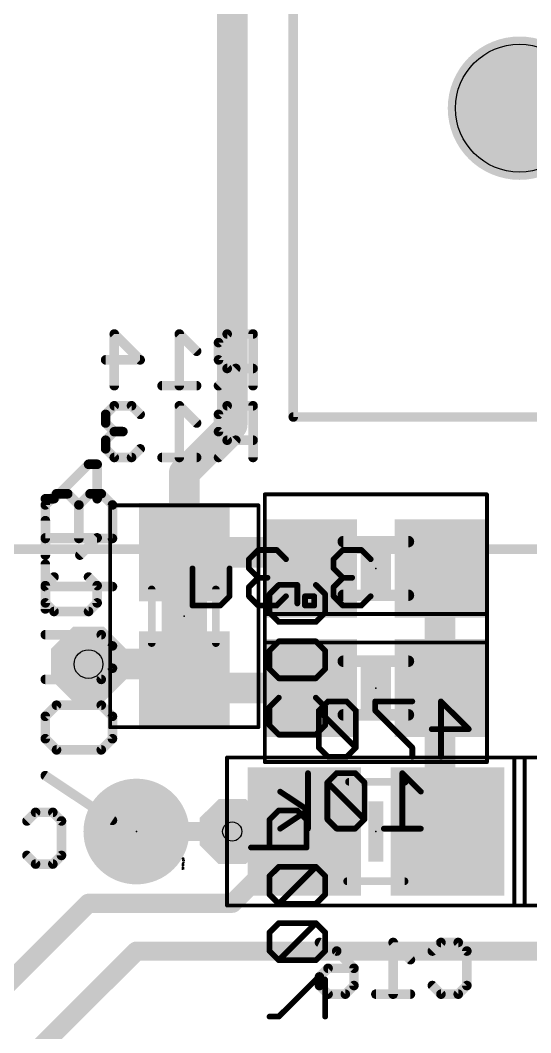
# Model space of a CAD drawing. Extents: x -0.1 to 85.2, y -25.2 to 58.4.
# Drawn here: x 37.83 to 44.6, y 33.21 to 46.65 of the extents above; entities that cross this region are included whole.
import ezdxf

# ---------------------------------------------------------------- set-up
doc = ezdxf.new("R2010")
doc.units = 0
for name, color, linetype in [('1', 22, 'CONTINUOUS'), ('16', 175, 'CONTINUOUS'), ('18', 82, 'CONTINUOUS'), ('20', 7, 'CONTINUOUS'), ('23', 7, 'CONTINUOUS'), ('24', 7, 'CONTINUOUS'), ('25', 253, 'CONTINUOUS'), ('26', 253, 'CONTINUOUS'), ('27', 253, 'CONTINUOUS'), ('28', 253, 'CONTINUOUS'), ('29', 253, 'CONTINUOUS'), ('30', 253, 'CONTINUOUS'), ('32', 253, 'CONTINUOUS'), ('36', 253, 'CONTINUOUS'), ('40', 175, 'CONTINUOUS'), ('44', 253, 'CONTINUOUS'), ('49', 253, 'CONTINUOUS'), ('52', 253, 'CONTINUOUS')]:
    doc.layers.add(name, color=color, linetype=linetype)

# ---------------------------------------------------------------- blocks, each defined once
blk = doc.blocks.new('PIE')
at = {"const_width": 0.5}
blk.add_lwpolyline([(0, -0.25, 1), (0, 0.25, 1), (0, -0.25)], format="xyb", dxfattribs=at)
blk = doc.blocks.new('RECT')
blk.add_solid([(-0.5, -0.5), (0.5, -0.5), (-0.5, 0.5), (0.5, 0.5)])
blk = doc.blocks.new('OCTAGONV')
at = {"const_width": 0.5}
blk.add_lwpolyline([(-0.25, -0.1036), (-0.25, 0.1036), (-0.1036, 0.25), (0.1036, 0.25), (0.25, 0.1036), (0.25, -0.1036), (0.1036, -0.25), (-0.1036, -0.25), (-0.25, -0.1036), (-0.25, 0.1036)], dxfattribs=at)

msp = doc.modelspace()

# ---------------------------------------------------------------- linework, layer by layer
at = {"layer": '1', "const_width": 0.254}
msp.add_lwpolyline([(40.64, 35.8775), (39.37, 35.8775)], dxfattribs=at)
at = {"layer": '1', "const_width": 0.127}
for points in [[(39.37, 35.941, 1), (39.37, 35.814)], [(40.64, 35.814, 1), (40.64, 35.941)]]:
    msp.add_lwpolyline(points, format="xyb", dxfattribs=at)
at = {"layer": '16'}
for points, const_width in [([(40.64, 41.275), (40.64, 51.37)], 0.4064), ([(40.005, 40.64), (40.64, 41.275)], 0.4064), ([(40.005, 39.585), (40.005, 40.64)], 0.4064), ([(40.005, 39.585), (41.48, 39.585)], 0.4064), ([(41.48, 39.585), (41.695, 39.37)], 0.4064), ([(43.395, 39.37), (43.395, 37.7825)], 0.4064), ([(38.735, 38.1), (39.79, 38.1)], 0.4064), ([(39.79, 38.1), (40.005, 37.885)], 0.4064), ([(40.1075, 37.7825), (40.005, 37.885)], 0.4064), ([(41.695, 37.7825), (40.1075, 37.7825)], 0.4064), ([(43.395, 37.7825), (43.395, 35.9775)], 0.4064), ([(43.83, 36.2125), (43.495, 35.8775)], 0.4064), ([(43.395, 35.9775), (43.495, 35.8775)], 0.4064), ([(41.595, 35.8775), (40.64, 35.8775)], 0.254), ([(40.6425, 34.925), (41.595, 35.8775)], 0.254), ([(35.93, 32.12), (38.735, 34.925)], 0.254), ([(38.735, 34.925), (40.6425, 34.925)], 0.254), ([(36.58, 31.5), (39.37, 34.29)], 0.254), ([(39.37, 34.29), (46.6725, 34.29)], 0.254)]:
    msp.add_lwpolyline(points, dxfattribs=dict(at, const_width=const_width))
for points, const_width in [([(40.7118, 41.2032, 1), (40.5682, 41.3468)], 0.2032), ([(40.5384, 41.275, 1), (40.7416, 41.275)], 0.2032), ([(40.1066, 40.64, 1), (39.9034, 40.64)], 0.2032), ([(39.9332, 40.7118, 1), (40.0768, 40.5682)], 0.2032), ([(40.005, 39.6866, 1), (40.005, 39.4834)], 0.2032), ([(41.5518, 39.6568, 1), (41.4082, 39.5132)], 0.2032), ([(41.48, 39.4834, 1), (41.48, 39.6866)], 0.2032), ([(39.9034, 39.585, 1), (40.1066, 39.585)], 0.2032), ([(41.6232, 39.2982, 1), (41.7668, 39.4418)], 0.2032), ([(43.4966, 39.37, 1), (43.2934, 39.37)], 0.2032), ([(38.735, 38.2016, 1), (38.735, 37.9984)], 0.2032), ([(39.8618, 38.1718, 1), (39.7182, 38.0282)], 0.2032), ([(39.79, 37.9984, 1), (39.79, 38.2016)], 0.2032), ([(40.0768, 37.9568, 1), (39.9332, 37.8132)], 0.2032), ([(39.9332, 37.8132, 1), (40.0768, 37.9568)], 0.2032), ([(40.1075, 37.8841, 1), (40.1075, 37.6809)], 0.2032), ([(40.0357, 37.7107, 1), (40.1793, 37.8543)], 0.2032), ([(41.695, 37.6809, 1), (41.695, 37.8841)], 0.2032), ([(43.4966, 37.7825, 1), (43.2934, 37.7825)], 0.2032), ([(43.2934, 37.7825, 1), (43.4966, 37.7825)], 0.2032), ([(43.9018, 36.1407, 1), (43.7582, 36.2843)], 0.2032), ([(43.4668, 36.0493, 1), (43.3232, 35.9057)], 0.2032), ([(43.2934, 35.9775, 1), (43.4966, 35.9775)], 0.2032), ([(43.4232, 35.9493, 1), (43.5668, 35.8057)], 0.2032), ([(43.4232, 35.8057, 1), (43.5668, 35.9493)], 0.2032), ([(40.64, 35.941, 1), (40.64, 35.814)], 0.127), ([(41.6399, 35.8326, 1), (41.5501, 35.9224)], 0.127), ([(41.595, 35.814, 1), (41.595, 35.941)], 0.127), ([(38.735, 34.9885, 1), (38.735, 34.8615)], 0.127), ([(38.7799, 34.8801, 1), (38.6901, 34.9699)], 0.127), ([(40.5976, 34.9699, 1), (40.6874, 34.8801)], 0.127), ([(40.6425, 34.8615, 1), (40.6425, 34.9885)], 0.127), ([(39.37, 34.3535, 1), (39.37, 34.2265)], 0.127), ([(39.4149, 34.2451, 1), (39.3251, 34.3349)], 0.127)]:
    msp.add_lwpolyline(points, format="xyb", dxfattribs=dict(at, const_width=const_width))
at = {"layer": '20'}
msp.add_circle((44.45, 45.48), 0.85, dxfattribs=at)
at = {"layer": '23'}
msp.add_point((39.37, 35.8775), dxfattribs=at)
at = {"layer": '24'}
for p in [(42.545, 39.37), (40.005, 38.735), (42.545, 37.7825), (42.545, 35.8775)]:
    msp.add_point(p, dxfattribs=at)
at = {"layer": '25', "const_width": 0.127}
for points in [[(38.1627, 40.2129), (38.311, 40.3612)], [(38.311, 40.3612), (38.4593, 40.3612)], [(38.4593, 40.3612), (38.6076, 40.2129)], [(38.6076, 40.2129), (38.7559, 40.3612)], [(38.7559, 40.3612), (38.9042, 40.3612)], [(38.9042, 40.3612), (39.0525, 40.2129)], [(38.1627, 39.768), (38.1627, 40.2129)], [(38.6076, 39.768), (38.6076, 40.2129)], [(39.0525, 40.2129), (39.0525, 39.768)], [(39.0525, 39.768), (38.1627, 39.768)], [(38.1627, 38.8325), (38.1627, 39.4256)], [(39.0525, 39.129), (38.1627, 39.129)], [(38.9042, 38.4901), (38.1627, 38.4901)], [(39.0525, 38.3418), (38.9042, 38.4901)], [(39.0525, 38.0452), (39.0525, 38.3418)], [(38.9042, 37.8969), (39.0525, 38.0452)], [(38.1627, 37.8969), (38.9042, 37.8969)], [(38.311, 37.5546), (38.1627, 37.4063)], [(38.9042, 37.5546), (38.311, 37.5546)], [(39.0525, 37.4063), (38.9042, 37.5546)], [(38.1627, 37.4063), (38.1627, 37.1097)], [(39.0525, 37.1097), (39.0525, 37.4063)], [(38.1627, 37.1097), (38.311, 36.9614)], [(38.9042, 36.9614), (39.0525, 37.1097)], [(38.311, 36.9614), (38.9042, 36.9614)], [(39.0525, 36.0259), (38.1627, 36.6191)]]:
    msp.add_lwpolyline(points, dxfattribs=at)
at = {"layer": '25', "const_width": 0.0635}
for points in [[(38.311, 40.3929, 1), (38.311, 40.3294)], [(38.3335, 40.3387, 1), (38.2886, 40.3836)], [(38.4818, 40.3836, 1), (38.4369, 40.3387)], [(38.4593, 40.3294, 1), (38.4593, 40.3929)], [(38.7559, 40.3929, 1), (38.7559, 40.3294)], [(38.7784, 40.3387, 1), (38.7335, 40.3836)], [(38.9267, 40.3836, 1), (38.8818, 40.3387)], [(38.9042, 40.3294, 1), (38.9042, 40.3929)], [(38.1945, 40.2129, 1), (38.131, 40.2129)], [(38.1403, 40.2353, 1), (38.1852, 40.1904)], [(38.6394, 40.2129, 1), (38.5759, 40.2129)], [(38.5852, 40.2353, 1), (38.6301, 40.1904)], [(38.5852, 40.1904, 1), (38.6301, 40.2353)], [(39.0843, 40.2129, 1), (39.0207, 40.2129)], [(39.03, 40.1904, 1), (39.075, 40.2353)], [(38.1627, 39.7997, 1), (38.1627, 39.7362)], [(38.131, 39.768, 1), (38.1945, 39.768)], [(38.5759, 39.768, 1), (38.6394, 39.768)], [(39.0207, 39.768, 1), (39.0843, 39.768)], [(39.0525, 39.7362, 1), (39.0525, 39.7997)], [(38.1945, 39.4256, 1), (38.131, 39.4256)], [(38.1627, 39.1608, 1), (38.1627, 39.0973)], [(39.0525, 39.0973, 1), (39.0525, 39.1608)], [(38.131, 38.8325, 1), (38.1945, 38.8325)], [(38.1627, 38.5219, 1), (38.1627, 38.4584)], [(38.9267, 38.5126, 1), (38.8818, 38.4677)], [(38.9042, 38.4584, 1), (38.9042, 38.5219)], [(39.0843, 38.3418, 1), (39.0207, 38.3418)], [(39.03, 38.3194, 1), (39.075, 38.3643)], [(39.0207, 38.0452, 1), (39.0843, 38.0452)], [(39.075, 38.0228, 1), (39.03, 38.0677)], [(38.1627, 37.9287, 1), (38.1627, 37.8652)], [(38.8818, 37.9194, 1), (38.9267, 37.8745)], [(38.9042, 37.8652, 1), (38.9042, 37.9287)], [(38.311, 37.5863, 1), (38.311, 37.5228)], [(38.3335, 37.5321, 1), (38.2886, 37.577)], [(38.9267, 37.577, 1), (38.8818, 37.5321)], [(38.9042, 37.5228, 1), (38.9042, 37.5863)], [(38.1945, 37.4063, 1), (38.131, 37.4063)], [(38.1403, 37.4288, 1), (38.1852, 37.3838)], [(39.0843, 37.4063, 1), (39.0207, 37.4063)], [(39.03, 37.3838, 1), (39.075, 37.4288)], [(38.131, 37.1097, 1), (38.1945, 37.1097)], [(38.1852, 37.1322, 1), (38.1403, 37.0873)], [(39.0207, 37.1097, 1), (39.0843, 37.1097)], [(39.075, 37.0873, 1), (39.03, 37.1322)], [(38.311, 36.9932, 1), (38.311, 36.9297)], [(38.2886, 36.939, 1), (38.3335, 36.9839)], [(38.8818, 36.9839, 1), (38.9267, 36.939)], [(38.9042, 36.9297, 1), (38.9042, 36.9932)], [(38.1804, 36.6455, 1), (38.1451, 36.5927)], [(39.0349, 35.9995, 1), (39.0701, 36.0523)]]:
    msp.add_lwpolyline(points, format="xyb", dxfattribs=at)
at = {"layer": '26', "const_width": 0.127}
for points in [[(39.0767, 41.7957), (39.0767, 42.4821)], [(39.0767, 42.4821), (39.4199, 42.1389)], [(40.1683, 42.2533), (39.9395, 42.4821)], [(39.9395, 42.4821), (39.9395, 41.7957)], [(40.5736, 42.4821), (40.4592, 42.3677)], [(40.9167, 42.4821), (40.5736, 42.4821)], [(40.9167, 41.7957), (40.9167, 42.4821)], [(40.4592, 42.3677), (40.4592, 42.1389)], [(39.4199, 42.1389), (38.9623, 42.1389)], [(40.4592, 42.1389), (40.5736, 42.0245)], [(40.688, 42.0245), (40.4592, 41.7957)], [(40.5736, 42.0245), (40.9167, 42.0245)], [(40.1683, 41.7957), (39.7107, 41.7957)], [(39.0767, 41.5296), (38.9623, 41.4152)], [(39.3055, 41.5296), (39.0767, 41.5296)], [(39.4199, 41.4152), (39.3055, 41.5296)], [(40.1683, 41.3008), (39.9395, 41.5296)], [(39.9395, 41.5296), (39.9395, 40.8432)], [(40.5736, 41.5296), (40.4592, 41.4152)], [(40.9167, 41.5296), (40.5736, 41.5296)], [(40.9167, 40.8432), (40.9167, 41.5296)], [(38.9623, 41.4152), (38.9623, 41.3008)], [(40.4592, 41.4152), (40.4592, 41.1864)], [(38.9623, 41.3008), (39.0767, 41.1864)], [(39.0767, 41.1864), (38.9623, 41.072)], [(38.9623, 41.072), (38.9623, 40.9576)], [(39.0767, 41.1864), (39.1911, 41.1864)], [(40.4592, 41.1864), (40.5736, 41.072)], [(40.688, 41.072), (40.4592, 40.8432)], [(40.5736, 41.072), (40.9167, 41.072)], [(38.9623, 40.9576), (39.0767, 40.8432)], [(39.3055, 40.8432), (39.4199, 40.9576)], [(39.0767, 40.8432), (39.3055, 40.8432)], [(40.1683, 40.8432), (39.7107, 40.8432)], [(38.7355, 40.7529), (38.2779, 40.2953)], [(38.8499, 40.7529), (38.7355, 40.7529)], [(38.8499, 40.2953), (38.8499, 40.7529)], [(38.2779, 40.2953), (38.1635, 40.2953)], [(38.1635, 39.5469), (38.1635, 40.0045)], [(38.8499, 39.7757), (38.1635, 39.7757)], [(38.6211, 39.5469), (38.8499, 39.7757)], [(38.1635, 39.1417), (38.2779, 39.2561)], [(38.7355, 39.2561), (38.8499, 39.1417)], [(38.1635, 38.9129), (38.1635, 39.1417)], [(38.8499, 39.1417), (38.8499, 38.9129)], [(38.2779, 38.7985), (38.1635, 38.9129)], [(38.7355, 38.7985), (38.2779, 38.7985)], [(38.8499, 38.9129), (38.7355, 38.7985)], [(37.9192, 36.0177), (38.0336, 36.1321)], [(38.0336, 36.1321), (38.2624, 36.1321)], [(38.2624, 36.1321), (38.3767, 36.0177)], [(38.3767, 36.0177), (38.3767, 35.5601)], [(38.0336, 35.4457), (37.9192, 35.5601)], [(38.3767, 35.5601), (38.2624, 35.4457)], [(38.2624, 35.4457), (38.0336, 35.4457)], [(41.7971, 34.4049), (42.0259, 34.2905)], [(43.0031, 34.1761), (42.7743, 34.4049)], [(42.7743, 34.4049), (42.7743, 33.7185)], [(43.2939, 34.2905), (43.4083, 34.4049)], [(43.4083, 34.4049), (43.6371, 34.4049)], [(43.6371, 34.4049), (43.7515, 34.2905)], [(42.0259, 34.2905), (42.2547, 34.0617)], [(43.7515, 34.2905), (43.7515, 33.8329)], [(41.7971, 33.9473), (41.9115, 34.0617)], [(41.7971, 33.8329), (41.7971, 33.9473)], [(41.9115, 34.0617), (42.2547, 34.0617)], [(42.2547, 34.0617), (42.2547, 33.8329)], [(41.9115, 33.7185), (41.7971, 33.8329)], [(42.2547, 33.8329), (42.1403, 33.7185)], [(43.4083, 33.7185), (43.2939, 33.8329)], [(43.7515, 33.8329), (43.6371, 33.7185)], [(42.1403, 33.7185), (41.9115, 33.7185)], [(43.0031, 33.7185), (42.5455, 33.7185)], [(43.6371, 33.7185), (43.4083, 33.7185)]]:
    msp.add_lwpolyline(points, dxfattribs=at)
at = {"layer": '26', "const_width": 0.0635}
for points in [[(39.1085, 42.4821, 1), (39.045, 42.4821)], [(39.0992, 42.5045, 1), (39.0543, 42.4596)], [(39.9713, 42.4821, 1), (39.9078, 42.4821)], [(39.962, 42.5045, 1), (39.9171, 42.4596)], [(40.5736, 42.5138, 1), (40.5736, 42.4503)], [(40.596, 42.4596, 1), (40.5511, 42.5045)], [(40.9485, 42.4821, 1), (40.885, 42.4821)], [(40.9167, 42.4503, 1), (40.9167, 42.5138)], [(40.4909, 42.3677, 1), (40.4274, 42.3677)], [(40.4367, 42.3901, 1), (40.4816, 42.3452)], [(40.1459, 42.2308, 1), (40.1908, 42.2757)], [(38.9623, 42.1706, 1), (38.9623, 42.1071)], [(39.3975, 42.1164, 1), (39.4424, 42.1613)], [(39.4199, 42.1071, 1), (39.4199, 42.1706)], [(40.4274, 42.1389, 1), (40.4909, 42.1389)], [(40.4816, 42.1613, 1), (40.4367, 42.1164)], [(40.5736, 42.0562, 1), (40.5736, 41.9927)], [(40.5511, 42.002, 1), (40.596, 42.0469)], [(40.7104, 42.002, 1), (40.6655, 42.0469)], [(40.9167, 41.9927, 1), (40.9167, 42.0562)], [(39.045, 41.7957, 1), (39.1085, 41.7957)], [(39.7107, 41.8275, 1), (39.7107, 41.764)], [(39.9078, 41.7957, 1), (39.9713, 41.7957)], [(40.1683, 41.764, 1), (40.1683, 41.8275)], [(40.4367, 41.8182, 1), (40.4816, 41.7732)], [(40.885, 41.7957, 1), (40.9485, 41.7957)], [(39.0767, 41.5613, 1), (39.0767, 41.4978)], [(39.0992, 41.5071, 1), (39.0543, 41.552)], [(39.328, 41.552, 1), (39.2831, 41.5071)], [(39.3055, 41.4978, 1), (39.3055, 41.5613)], [(39.9713, 41.5296, 1), (39.9078, 41.5296)], [(39.962, 41.552, 1), (39.9171, 41.5071)], [(40.5736, 41.5613, 1), (40.5736, 41.4978)], [(40.596, 41.5071, 1), (40.5511, 41.552)], [(40.9485, 41.5296, 1), (40.885, 41.5296)], [(40.9167, 41.4978, 1), (40.9167, 41.5613)], [(38.9941, 41.4152, 1), (38.9306, 41.4152)], [(38.9399, 41.4376, 1), (38.9848, 41.3927)], [(39.3975, 41.3927, 1), (39.4424, 41.4376)], [(40.4909, 41.4152, 1), (40.4274, 41.4152)], [(40.4367, 41.4376, 1), (40.4816, 41.3927)], [(38.9306, 41.3008, 1), (38.9941, 41.3008)], [(38.9848, 41.3232, 1), (38.9399, 41.2783)], [(40.1459, 41.2783, 1), (40.1908, 41.3232)], [(38.9941, 41.072, 1), (38.9306, 41.072)], [(39.0767, 41.2181, 1), (39.0767, 41.1546)], [(39.0992, 41.1639, 1), (39.0543, 41.2088)], [(39.0543, 41.1639, 1), (39.0992, 41.2088)], [(39.1911, 41.1546, 1), (39.1911, 41.2181)], [(40.4274, 41.1864, 1), (40.4909, 41.1864)], [(40.4816, 41.2088, 1), (40.4367, 41.1639)], [(40.5736, 41.1037, 1), (40.5736, 41.0402)], [(40.7104, 41.0495, 1), (40.6655, 41.0944)], [(40.9167, 41.0402, 1), (40.9167, 41.1037)], [(38.9399, 41.0944, 1), (38.9848, 41.0495)], [(38.9848, 40.98, 1), (38.9399, 40.9351)], [(39.4424, 40.9351, 1), (39.3975, 40.98)], [(40.5511, 41.0495, 1), (40.596, 41.0944)], [(38.9306, 40.9576, 1), (38.9941, 40.9576)], [(39.0767, 40.875, 1), (39.0767, 40.8115)], [(39.0543, 40.8207, 1), (39.0992, 40.8657)], [(39.2831, 40.8657, 1), (39.328, 40.8207)], [(39.3055, 40.8115, 1), (39.3055, 40.875)], [(39.7107, 40.875, 1), (39.7107, 40.8115)], [(39.9078, 40.8432, 1), (39.9713, 40.8432)], [(40.1683, 40.8115, 1), (40.1683, 40.875)], [(40.4367, 40.8657, 1), (40.4816, 40.8207)], [(40.885, 40.8432, 1), (40.9485, 40.8432)], [(38.7355, 40.7847, 1), (38.7355, 40.7212)], [(38.7579, 40.7305, 1), (38.713, 40.7754)], [(38.8816, 40.7529, 1), (38.8181, 40.7529)], [(38.8499, 40.7212, 1), (38.8499, 40.7847)], [(38.1635, 40.3271, 1), (38.1635, 40.2636)], [(38.2554, 40.3178, 1), (38.3003, 40.2729)], [(38.2779, 40.2636, 1), (38.2779, 40.3271)], [(38.8181, 40.2953, 1), (38.8816, 40.2953)], [(38.1953, 40.0045, 1), (38.1317, 40.0045)], [(38.1635, 39.8075, 1), (38.1635, 39.744)], [(38.8723, 39.7533, 1), (38.8274, 39.7982)], [(38.8499, 39.744, 1), (38.8499, 39.8075)], [(38.1317, 39.5469, 1), (38.1953, 39.5469)], [(38.5986, 39.5694, 1), (38.6435, 39.5245)], [(38.3003, 39.2336, 1), (38.2554, 39.2785)], [(38.7579, 39.2785, 1), (38.713, 39.2336)], [(38.1953, 39.1417, 1), (38.1317, 39.1417)], [(38.141, 39.1641, 1), (38.186, 39.1192)], [(38.8816, 39.1417, 1), (38.8181, 39.1417)], [(38.8274, 39.1192, 1), (38.8723, 39.1641)], [(38.1317, 38.9129, 1), (38.1953, 38.9129)], [(38.186, 38.9353, 1), (38.141, 38.8904)], [(38.2779, 38.8303, 1), (38.2779, 38.7668)], [(38.2554, 38.776, 1), (38.3003, 38.821)], [(38.713, 38.821, 1), (38.7579, 38.776)], [(38.7355, 38.7668, 1), (38.7355, 38.8303)], [(38.8181, 38.9129, 1), (38.8816, 38.9129)], [(38.8723, 38.8904, 1), (38.8274, 38.9353)], [(38.0336, 36.1638, 1), (38.0336, 36.1003)], [(38.056, 36.1096, 1), (38.0111, 36.1545)], [(38.2848, 36.1545, 1), (38.2399, 36.1096)], [(38.2624, 36.1003, 1), (38.2624, 36.1638)], [(37.8967, 36.0401, 1), (37.9416, 35.9952)], [(38.4085, 36.0177, 1), (38.345, 36.0177)], [(38.3543, 35.9952, 1), (38.3992, 36.0401)], [(37.9416, 35.5825, 1), (37.8967, 35.5376)], [(38.3992, 35.5376, 1), (38.3543, 35.5825)], [(38.0336, 35.4775, 1), (38.0336, 35.4139)], [(38.0111, 35.4232, 1), (38.056, 35.4682)], [(38.2399, 35.4682, 1), (38.2848, 35.4232)], [(38.2624, 35.4139, 1), (38.2624, 35.4775)], [(38.345, 35.5601, 1), (38.4085, 35.5601)], [(41.8113, 34.4333, 1), (41.7829, 34.3765)], [(42.806, 34.4049, 1), (42.7425, 34.4049)], [(42.7967, 34.4273, 1), (42.7518, 34.3824)], [(43.4083, 34.4366, 1), (43.4083, 34.3731)], [(43.4308, 34.3824, 1), (43.3859, 34.4273)], [(43.6596, 34.4273, 1), (43.6147, 34.3824)], [(43.6371, 34.3731, 1), (43.6371, 34.4366)], [(42.0483, 34.3129, 1), (42.0034, 34.268)], [(42.0117, 34.2621, 1), (42.0401, 34.3189)], [(43.2715, 34.3129, 1), (43.3164, 34.268)], [(43.7833, 34.2905, 1), (43.7197, 34.2905)], [(43.729, 34.268, 1), (43.774, 34.3129)], [(42.9806, 34.1536, 1), (43.0255, 34.1985)], [(41.8288, 33.9473, 1), (41.7653, 33.9473)], [(41.9115, 34.0934, 1), (41.9115, 34.0299)], [(41.9339, 34.0392, 1), (41.889, 34.0841)], [(42.2864, 34.0617, 1), (42.2229, 34.0617)], [(42.2322, 34.0392, 1), (42.2771, 34.0841)], [(42.2547, 34.0299, 1), (42.2547, 34.0934)], [(41.7746, 33.9697, 1), (41.8195, 33.9248)], [(41.8195, 33.8553, 1), (41.7746, 33.8104)], [(42.2771, 33.8104, 1), (42.2322, 33.8553)], [(43.3164, 33.8553, 1), (43.2715, 33.8104)], [(43.774, 33.8104, 1), (43.729, 33.8553)], [(41.7653, 33.8329, 1), (41.8288, 33.8329)], [(41.9115, 33.7503, 1), (41.9115, 33.6867)], [(41.889, 33.696, 1), (41.9339, 33.741)], [(42.1178, 33.741, 1), (42.1627, 33.696)], [(42.1403, 33.6867, 1), (42.1403, 33.7503)], [(42.2229, 33.8329, 1), (42.2864, 33.8329)], [(42.5455, 33.7503, 1), (42.5455, 33.6867)], [(42.7425, 33.7185, 1), (42.806, 33.7185)], [(43.0031, 33.6867, 1), (43.0031, 33.7503)], [(43.4083, 33.7503, 1), (43.4083, 33.6867)], [(43.3859, 33.696, 1), (43.4308, 33.741)], [(43.6147, 33.741, 1), (43.6596, 33.696)], [(43.6371, 33.6867, 1), (43.6371, 33.7503)], [(43.7197, 33.8329, 1), (43.7833, 33.8329)]]:
    msp.add_lwpolyline(points, format="xyb", dxfattribs=at)
at = {"layer": '27'}
for p, q in [((39.9796, 35.5225), (39.9838, 35.5268)), ((39.9796, 35.5098), (39.9796, 35.5225)), ((40.005, 35.5098), (39.9796, 35.5098)), ((39.9838, 35.5034), (39.9796, 35.4991)), ((39.9796, 35.4991), (39.9796, 35.4907)), ((39.9796, 35.4907), (39.9838, 35.4864)), ((39.9838, 35.5268), (39.9923, 35.5268)), ((39.9881, 35.5034), (39.9838, 35.5034)), ((40.005, 35.4864), (39.9881, 35.5034)), ((39.9923, 35.5268), (39.9965, 35.5225)), ((39.9965, 35.5183), (40.005, 35.5268)), ((39.9965, 35.5225), (39.9965, 35.5098)), ((40.005, 35.5034), (40.005, 35.4864)), ((39.9881, 35.4631), (39.9796, 35.4715)), ((39.9796, 35.4715), (40.005, 35.4715)), ((39.9796, 35.4524), (39.9838, 35.4566)), ((39.9796, 35.4397), (39.9796, 35.4524)), ((40.005, 35.4397), (39.9796, 35.4397)), ((39.9796, 35.4163), (39.9796, 35.4332)), ((40.005, 35.4247), (39.9796, 35.4247)), ((39.9796, 35.4056), (39.9838, 35.4098)), ((39.9796, 35.3929), (39.9796, 35.4056)), ((40.005, 35.3929), (39.9796, 35.3929)), ((39.9796, 35.3695), (39.9796, 35.3864)), ((40.005, 35.378), (39.9796, 35.378)), ((39.9838, 35.4566), (39.9923, 35.4566)), ((39.9838, 35.4098), (39.9923, 35.4098)), ((39.9923, 35.4566), (39.9965, 35.4524)), ((39.9923, 35.4098), (39.9965, 35.4056)), ((39.9965, 35.4524), (39.9965, 35.4397)), ((39.9965, 35.4056), (39.9965, 35.3929)), ((40.005, 35.4631), (40.005, 35.48))]:
    msp.add_line(p, q, dxfattribs=at)
at = {"layer": '28', "const_width": 0.0762}
for points in [[(40.9851, 39.615), (40.8622, 39.4922)], [(41.2309, 39.615), (40.9851, 39.615)], [(41.3537, 39.4922), (41.2309, 39.615)], [(42.1077, 39.615), (41.9849, 39.4922)], [(42.3535, 39.615), (42.1077, 39.615)], [(42.4764, 39.4922), (42.3535, 39.615)], [(40.8622, 39.4922), (40.8622, 39.3693)], [(41.9849, 39.4922), (41.9849, 39.3693)], [(40.1138, 38.8778), (40.1138, 39.3693)], [(40.6053, 39.3693), (40.6053, 39.0007)], [(40.8622, 39.3693), (40.9851, 39.2464)], [(41.9849, 39.3693), (42.1077, 39.2464)], [(40.9851, 39.2464), (40.8622, 39.1235)], [(40.9851, 39.2464), (41.108, 39.2464)], [(42.1077, 39.2464), (41.9849, 39.1235)], [(42.1077, 39.2464), (42.2306, 39.2464)], [(40.8622, 39.1235), (40.8622, 39.0007)], [(41.1353, 39.0283), (41.2582, 39.1512)], [(41.2582, 39.1512), (41.5039, 39.1512)], [(41.5039, 39.1512), (41.5039, 38.9054)], [(41.7497, 39.1512), (41.8725, 39.0283)], [(41.9849, 39.1235), (41.9849, 39.0007)], [(40.6053, 39.0007), (40.4824, 38.8778)], [(40.8622, 39.0007), (40.9851, 38.8778)], [(41.1353, 38.7826), (41.1353, 39.0283)], [(41.2309, 38.8778), (41.3537, 39.0007)], [(41.7279, 39.0007), (41.6051, 39.0007)], [(41.6051, 39.0007), (41.6051, 38.8778)], [(41.7279, 38.8778), (41.7279, 39.0007)], [(41.8725, 39.0283), (41.8725, 38.7826)], [(41.9849, 39.0007), (42.1077, 38.8778)], [(42.3535, 38.8778), (42.4764, 39.0007)], [(40.4824, 38.8778), (40.1138, 38.8778)], [(40.9851, 38.8778), (41.2309, 38.8778)], [(41.6051, 38.8778), (41.7279, 38.8778)], [(42.1077, 38.8778), (42.3535, 38.8778)], [(41.2582, 38.6597), (41.1353, 38.7826)], [(41.8725, 38.7826), (41.7497, 38.6597)], [(41.7497, 38.6597), (41.2582, 38.6597)], [(41.1353, 38.2799), (41.2582, 38.4028)], [(41.1353, 38.0341), (41.1353, 38.2799)], [(41.2582, 38.4028), (41.7497, 38.4028)], [(41.7497, 38.4028), (41.8725, 38.2799)], [(41.8725, 38.2799), (41.8725, 38.0341)], [(41.2582, 37.9113), (41.1353, 38.0341)], [(41.8725, 38.0341), (41.7497, 37.9113)], [(41.7497, 37.9113), (41.2582, 37.9113)], [(41.1353, 37.5315), (41.2582, 37.6543)], [(41.7497, 37.6543), (41.8725, 37.5315)], [(41.9115, 37.6053), (41.7886, 37.4825)], [(42.1572, 37.6053), (41.9115, 37.6053)], [(42.2801, 37.4825), (42.1572, 37.6053)], [(43.0285, 37.6053), (42.537, 37.6053)], [(42.537, 37.6053), (42.537, 37.4825)], [(43.4083, 36.8681), (43.4083, 37.6053)], [(43.4083, 37.6053), (43.7769, 37.2367)], [(41.1353, 37.2857), (41.1353, 37.5315)], [(41.7886, 37.4825), (41.7886, 36.991)], [(42.2801, 36.991), (41.7886, 37.4825)], [(41.8725, 37.5315), (41.8725, 37.2857)], [(42.2801, 36.991), (42.2801, 37.4825)], [(42.537, 37.4825), (43.0285, 36.991)], [(41.2582, 37.1629), (41.1353, 37.2857)], [(41.8725, 37.2857), (41.7497, 37.1629)], [(43.7769, 37.2367), (43.2854, 37.2367)], [(41.7497, 37.1629), (41.2582, 37.1629)], [(41.7886, 36.991), (41.9115, 36.8681)], [(42.1572, 36.8681), (42.2801, 36.991)], [(43.0285, 36.991), (43.0285, 36.8681)], [(41.9115, 36.8681), (42.1572, 36.8681)], [(41.6451, 35.9156), (41.6451, 36.6528)], [(42.0249, 36.6528), (41.902, 36.53)], [(41.902, 36.53), (41.902, 36.0385)], [(42.3935, 36.0385), (41.902, 36.53)], [(42.2706, 36.6528), (42.0249, 36.6528)], [(42.3935, 36.53), (42.2706, 36.6528)], [(42.3935, 36.0385), (42.3935, 36.53)], [(43.1419, 36.4071), (42.8962, 36.6528)], [(42.8962, 36.6528), (42.8962, 35.9156)], [(41.6451, 36.1613), (41.2765, 36.4071)], [(41.2582, 36.1575), (41.1353, 36.0346)], [(41.5039, 36.1575), (41.2582, 36.1575)], [(41.2765, 35.9156), (41.6451, 36.1613)], [(41.6268, 36.0346), (41.5039, 36.1575)], [(41.1353, 36.0346), (41.1353, 35.666)], [(41.6268, 35.666), (41.6268, 36.0346)], [(41.902, 36.0385), (42.0249, 35.9156)], [(42.2706, 35.9156), (42.3935, 36.0385)], [(42.0249, 35.9156), (42.2706, 35.9156)], [(43.1419, 35.9156), (42.6504, 35.9156)], [(40.8896, 35.666), (41.6268, 35.666)], [(41.2582, 35.4091), (41.1353, 35.2862)], [(41.7497, 35.4091), (41.2582, 35.4091)], [(41.2582, 34.9176), (41.7497, 35.4091)], [(41.8725, 35.2862), (41.7497, 35.4091)], [(41.1353, 35.2862), (41.1353, 35.0405)], [(41.8725, 35.0405), (41.8725, 35.2862)], [(41.1353, 35.0405), (41.2582, 34.9176)], [(41.2582, 34.9176), (41.7497, 34.9176)], [(41.7497, 34.9176), (41.8725, 35.0405)], [(41.2582, 34.6607), (41.1353, 34.5378)], [(41.7497, 34.6607), (41.2582, 34.6607)], [(41.2582, 34.1692), (41.7497, 34.6607)], [(41.8725, 34.5378), (41.7497, 34.6607)], [(41.1353, 34.5378), (41.1353, 34.2921)], [(41.8725, 34.2921), (41.8725, 34.5378)], [(41.1353, 34.2921), (41.2582, 34.1692)], [(41.7497, 34.1692), (41.8725, 34.2921)], [(41.2582, 34.1692), (41.7497, 34.1692)], [(41.7497, 33.9123), (41.2582, 33.4208)], [(41.8725, 33.9123), (41.7497, 33.9123)], [(41.8725, 33.4208), (41.8725, 33.9123)], [(41.2582, 33.4208), (41.1353, 33.4208)]]:
    msp.add_lwpolyline(points, dxfattribs=at)
at = {"layer": '28', "const_width": 0.0381}
for points in [[(40.9851, 39.6341, 1), (40.9851, 39.596)], [(40.9986, 39.6016, 1), (40.9716, 39.6285)], [(41.2443, 39.6285, 1), (41.2174, 39.6016)], [(41.2309, 39.596, 1), (41.2309, 39.6341)], [(42.1077, 39.6341, 1), (42.1077, 39.596)], [(42.1212, 39.6016, 1), (42.0943, 39.6285)], [(42.367, 39.6285, 1), (42.34, 39.6016)], [(42.3535, 39.596, 1), (42.3535, 39.6341)], [(40.8813, 39.4922, 1), (40.8432, 39.4922)], [(40.8488, 39.5056, 1), (40.8757, 39.4787)], [(41.3403, 39.4787, 1), (41.3672, 39.5056)], [(42.0039, 39.4922, 1), (41.9658, 39.4922)], [(41.9714, 39.5056, 1), (41.9983, 39.4787)], [(42.4629, 39.4787, 1), (42.4898, 39.5056)], [(40.1329, 39.3693, 1), (40.0948, 39.3693)], [(40.6244, 39.3693, 1), (40.5863, 39.3693)], [(40.8757, 39.3828, 1), (40.8488, 39.3558)], [(40.8432, 39.3693, 1), (40.8813, 39.3693)], [(41.9983, 39.3828, 1), (41.9714, 39.3558)], [(41.9658, 39.3693, 1), (42.0039, 39.3693)], [(40.9851, 39.2655, 1), (40.9851, 39.2274)], [(40.9986, 39.2329, 1), (40.9716, 39.2599)], [(40.9716, 39.2329, 1), (40.9986, 39.2599)], [(41.108, 39.2274, 1), (41.108, 39.2655)], [(42.1077, 39.2655, 1), (42.1077, 39.2274)], [(42.1212, 39.2329, 1), (42.0943, 39.2599)], [(42.0943, 39.2329, 1), (42.1212, 39.2599)], [(42.2306, 39.2274, 1), (42.2306, 39.2655)], [(40.8813, 39.1235, 1), (40.8432, 39.1235)], [(40.8488, 39.137, 1), (40.8757, 39.1101)], [(41.2582, 39.1702, 1), (41.2582, 39.1321)], [(41.2716, 39.1377, 1), (41.2447, 39.1646)], [(41.523, 39.1512, 1), (41.4849, 39.1512)], [(41.5039, 39.1321, 1), (41.5039, 39.1702)], [(41.7631, 39.1646, 1), (41.7362, 39.1377)], [(42.0039, 39.1235, 1), (41.9658, 39.1235)], [(41.9714, 39.137, 1), (41.9983, 39.1101)], [(40.5863, 39.0007, 1), (40.6244, 39.0007)], [(40.6188, 38.9872, 1), (40.5918, 39.0141)], [(40.8757, 39.0141, 1), (40.8488, 38.9872)], [(40.8432, 39.0007, 1), (40.8813, 39.0007)], [(41.1218, 39.0418, 1), (41.1488, 39.0148)], [(41.1544, 39.0283, 1), (41.1163, 39.0283)], [(41.3672, 38.9872, 1), (41.3403, 39.0141)], [(41.6241, 39.0007, 1), (41.586, 39.0007)], [(41.6051, 39.0197, 1), (41.6051, 38.9816)], [(41.747, 39.0007, 1), (41.7089, 39.0007)], [(41.7279, 38.9816, 1), (41.7279, 39.0197)], [(41.8916, 39.0283, 1), (41.8535, 39.0283)], [(41.8591, 39.0148, 1), (41.886, 39.0418)], [(41.9983, 39.0141, 1), (41.9714, 38.9872)], [(41.9658, 39.0007, 1), (42.0039, 39.0007)], [(42.4898, 38.9872, 1), (42.4629, 39.0141)], [(40.1138, 38.8969, 1), (40.1138, 38.8588)], [(40.0948, 38.8778, 1), (40.1329, 38.8778)], [(40.469, 38.8913, 1), (40.4959, 38.8643)], [(40.4824, 38.8588, 1), (40.4824, 38.8969)], [(40.9851, 38.8969, 1), (40.9851, 38.8588)], [(40.9716, 38.8643, 1), (40.9986, 38.8913)], [(41.2174, 38.8913, 1), (41.2443, 38.8643)], [(41.2309, 38.8588, 1), (41.2309, 38.8969)], [(41.4849, 38.9054, 1), (41.523, 38.9054)], [(41.586, 38.8778, 1), (41.6241, 38.8778)], [(41.6051, 38.8969, 1), (41.6051, 38.8588)], [(41.7089, 38.8778, 1), (41.747, 38.8778)], [(41.7279, 38.8588, 1), (41.7279, 38.8969)], [(42.1077, 38.8969, 1), (42.1077, 38.8588)], [(42.0943, 38.8643, 1), (42.1212, 38.8913)], [(42.34, 38.8913, 1), (42.367, 38.8643)], [(42.3535, 38.8588, 1), (42.3535, 38.8969)], [(41.1488, 38.796, 1), (41.1218, 38.7691)], [(41.1163, 38.7826, 1), (41.1544, 38.7826)], [(41.8535, 38.7826, 1), (41.8916, 38.7826)], [(41.886, 38.7691, 1), (41.8591, 38.796)], [(41.2582, 38.6787, 1), (41.2582, 38.6406)], [(41.2447, 38.6462, 1), (41.2716, 38.6732)], [(41.7362, 38.6732, 1), (41.7631, 38.6462)], [(41.7497, 38.6406, 1), (41.7497, 38.6787)], [(41.1218, 38.2934, 1), (41.1488, 38.2664)], [(41.1544, 38.2799, 1), (41.1163, 38.2799)], [(41.2582, 38.4218, 1), (41.2582, 38.3837)], [(41.2716, 38.3893, 1), (41.2447, 38.4162)], [(41.7631, 38.4162, 1), (41.7362, 38.3893)], [(41.7497, 38.3837, 1), (41.7497, 38.4218)], [(41.8916, 38.2799, 1), (41.8535, 38.2799)], [(41.8591, 38.2664, 1), (41.886, 38.2934)], [(41.1488, 38.0476, 1), (41.1218, 38.0207)], [(41.1163, 38.0341, 1), (41.1544, 38.0341)], [(41.8535, 38.0341, 1), (41.8916, 38.0341)], [(41.886, 38.0207, 1), (41.8591, 38.0476)], [(41.2582, 37.9303, 1), (41.2582, 37.8922)], [(41.2447, 37.8978, 1), (41.2716, 37.9247)], [(41.7362, 37.9247, 1), (41.7631, 37.8978)], [(41.7497, 37.8922, 1), (41.7497, 37.9303)], [(41.2716, 37.6409, 1), (41.2447, 37.6678)], [(41.7631, 37.6678, 1), (41.7362, 37.6409)], [(41.9115, 37.6244, 1), (41.9115, 37.5863)], [(41.9249, 37.5919, 1), (41.898, 37.6188)], [(42.1707, 37.6188, 1), (42.1437, 37.5919)], [(42.1572, 37.5863, 1), (42.1572, 37.6244)], [(42.556, 37.6053, 1), (42.5179, 37.6053)], [(42.537, 37.6244, 1), (42.537, 37.5863)], [(43.0285, 37.5863, 1), (43.0285, 37.6244)], [(43.4218, 37.6188, 1), (43.3948, 37.5919)], [(43.4273, 37.6053, 1), (43.3892, 37.6053)], [(41.1218, 37.5449, 1), (41.1488, 37.518)], [(41.1544, 37.5315, 1), (41.1163, 37.5315)], [(41.8076, 37.4825, 1), (41.7695, 37.4825)], [(41.8021, 37.4959, 1), (41.7751, 37.469)], [(41.7751, 37.4959, 1), (41.8021, 37.469)], [(41.8916, 37.5315, 1), (41.8535, 37.5315)], [(41.8591, 37.518, 1), (41.886, 37.5449)], [(42.2991, 37.4825, 1), (42.261, 37.4825)], [(42.2666, 37.469, 1), (42.2935, 37.4959)], [(42.5179, 37.4825, 1), (42.556, 37.4825)], [(42.5505, 37.4959, 1), (42.5235, 37.469)], [(41.1488, 37.2992, 1), (41.1218, 37.2723)], [(41.1163, 37.2857, 1), (41.1544, 37.2857)], [(41.8535, 37.2857, 1), (41.8916, 37.2857)], [(41.886, 37.2723, 1), (41.8591, 37.2992)], [(43.2854, 37.2558, 1), (43.2854, 37.2177)], [(43.7634, 37.2232, 1), (43.7904, 37.2502)], [(43.7769, 37.2177, 1), (43.7769, 37.2558)], [(41.2582, 37.1819, 1), (41.2582, 37.1438)], [(41.2447, 37.1494, 1), (41.2716, 37.1763)], [(41.7362, 37.1763, 1), (41.7631, 37.1494)], [(41.7497, 37.1438, 1), (41.7497, 37.1819)], [(41.8021, 37.0044, 1), (41.7751, 36.9775)], [(41.7695, 36.991, 1), (41.8076, 36.991)], [(42.261, 36.991, 1), (42.2991, 36.991)], [(42.2935, 36.9775, 1), (42.2666, 37.0044)], [(42.2666, 36.9775, 1), (42.2935, 37.0044)], [(43.0475, 36.991, 1), (43.0094, 36.991)], [(43.015, 36.9775, 1), (43.042, 37.0044)], [(41.9115, 36.8871, 1), (41.9115, 36.849)], [(41.898, 36.8546, 1), (41.9249, 36.8816)], [(42.1437, 36.8816, 1), (42.1707, 36.8546)], [(42.1572, 36.849, 1), (42.1572, 36.8871)], [(43.0094, 36.8681, 1), (43.0475, 36.8681)], [(43.3892, 36.8681, 1), (43.4273, 36.8681)], [(41.6641, 36.6528, 1), (41.626, 36.6528)], [(41.9155, 36.5434, 1), (41.8885, 36.5165)], [(41.8885, 36.5434, 1), (41.9155, 36.5165)], [(41.9211, 36.53, 1), (41.883, 36.53)], [(42.0249, 36.6719, 1), (42.0249, 36.6338)], [(42.0383, 36.6394, 1), (42.0114, 36.6663)], [(42.2841, 36.6663, 1), (42.2571, 36.6394)], [(42.2706, 36.6338, 1), (42.2706, 36.6719)], [(42.4125, 36.53, 1), (42.3744, 36.53)], [(42.38, 36.5165, 1), (42.407, 36.5434)], [(42.9152, 36.6528, 1), (42.8771, 36.6528)], [(42.9096, 36.6663, 1), (42.8827, 36.6394)], [(41.287, 36.4229, 1), (41.2659, 36.3912)], [(43.1284, 36.3936, 1), (43.1554, 36.4206)], [(41.2582, 36.1766, 1), (41.2582, 36.1385)], [(41.2716, 36.144, 1), (41.2447, 36.171)], [(41.5174, 36.171, 1), (41.4904, 36.144)], [(41.5039, 36.1385, 1), (41.5039, 36.1766)], [(41.6556, 36.1455, 1), (41.6345, 36.1772)], [(41.6345, 36.1455, 1), (41.6556, 36.1772)], [(41.1218, 36.0481, 1), (41.1488, 36.0212)], [(41.1544, 36.0346, 1), (41.1163, 36.0346)], [(41.6458, 36.0346, 1), (41.6077, 36.0346)], [(41.6133, 36.0212, 1), (41.6403, 36.0481)], [(41.9155, 36.0519, 1), (41.8885, 36.025)], [(41.883, 36.0385, 1), (41.9211, 36.0385)], [(42.3744, 36.0385, 1), (42.4125, 36.0385)], [(42.407, 36.025, 1), (42.38, 36.0519)], [(42.38, 36.025, 1), (42.407, 36.0519)], [(41.2659, 35.9315, 1), (41.287, 35.8997)], [(41.626, 35.9156, 1), (41.6641, 35.9156)], [(42.0249, 35.9347, 1), (42.0249, 35.8966)], [(42.0114, 35.9021, 1), (42.0383, 35.9291)], [(42.2571, 35.9291, 1), (42.2841, 35.9021)], [(42.2706, 35.8966, 1), (42.2706, 35.9347)], [(42.6504, 35.9347, 1), (42.6504, 35.8966)], [(42.8771, 35.9156, 1), (42.9152, 35.9156)], [(43.1419, 35.8966, 1), (43.1419, 35.9347)], [(40.8896, 35.6851, 1), (40.8896, 35.647)], [(41.1163, 35.666, 1), (41.1544, 35.666)], [(41.6077, 35.666, 1), (41.6458, 35.666)], [(41.6268, 35.647, 1), (41.6268, 35.6851)], [(41.2582, 35.4281, 1), (41.2582, 35.39)], [(41.2716, 35.3956, 1), (41.2447, 35.4226)], [(41.7631, 35.4226, 1), (41.7362, 35.3956)], [(41.7631, 35.3956, 1), (41.7362, 35.4226)], [(41.7497, 35.39, 1), (41.7497, 35.4281)], [(41.1218, 35.2997, 1), (41.1488, 35.2727)], [(41.1544, 35.2862, 1), (41.1163, 35.2862)], [(41.8916, 35.2862, 1), (41.8535, 35.2862)], [(41.8591, 35.2727, 1), (41.886, 35.2997)], [(41.1488, 35.0539, 1), (41.1218, 35.027)], [(41.1163, 35.0405, 1), (41.1544, 35.0405)], [(41.2447, 34.9311, 1), (41.2716, 34.9041)], [(41.2582, 34.9367, 1), (41.2582, 34.8986)], [(41.2447, 34.9041, 1), (41.2716, 34.9311)], [(41.7362, 34.9311, 1), (41.7631, 34.9041)], [(41.7497, 34.8986, 1), (41.7497, 34.9367)], [(41.8535, 35.0405, 1), (41.8916, 35.0405)], [(41.886, 35.027, 1), (41.8591, 35.0539)], [(41.2582, 34.6797, 1), (41.2582, 34.6416)], [(41.2716, 34.6472, 1), (41.2447, 34.6741)], [(41.7631, 34.6741, 1), (41.7362, 34.6472)], [(41.7631, 34.6472, 1), (41.7362, 34.6741)], [(41.7497, 34.6416, 1), (41.7497, 34.6797)], [(41.1218, 34.5513, 1), (41.1488, 34.5243)], [(41.1544, 34.5378, 1), (41.1163, 34.5378)], [(41.8916, 34.5378, 1), (41.8535, 34.5378)], [(41.8591, 34.5243, 1), (41.886, 34.5513)], [(41.1488, 34.3055, 1), (41.1218, 34.2786)], [(41.1163, 34.2921, 1), (41.1544, 34.2921)], [(41.8535, 34.2921, 1), (41.8916, 34.2921)], [(41.886, 34.2786, 1), (41.8591, 34.3055)], [(41.2447, 34.1827, 1), (41.2716, 34.1557)], [(41.2582, 34.1882, 1), (41.2582, 34.1501)], [(41.2447, 34.1557, 1), (41.2716, 34.1827)], [(41.7362, 34.1827, 1), (41.7631, 34.1557)], [(41.7497, 34.1501, 1), (41.7497, 34.1882)], [(41.7497, 33.9313, 1), (41.7497, 33.8932)], [(41.7631, 33.8988, 1), (41.7362, 33.9257)], [(41.8916, 33.9123, 1), (41.8535, 33.9123)], [(41.8725, 33.8932, 1), (41.8725, 33.9313)], [(41.1353, 33.4398, 1), (41.1353, 33.4017)], [(41.2447, 33.4342, 1), (41.2716, 33.4073)], [(41.2582, 33.4017, 1), (41.2582, 33.4398)], [(41.8535, 33.4208, 1), (41.8916, 33.4208)]]:
    msp.add_lwpolyline(points, format="xyb", dxfattribs=at)
at = {"layer": '29', "const_width": 0.9516}
msp.add_lwpolyline([(44.45, 45.0042, 1), (44.45, 45.9558, 1), (44.45, 45.0042)], format="xyb", dxfattribs=at)
at = {"layer": '30', "const_width": 0.9516}
msp.add_lwpolyline([(44.45, 45.0042, 1), (44.45, 45.9558, 1), (44.45, 45.0042)], format="xyb", dxfattribs=at)
at = {"layer": '40', "const_width": 0.0508}
for points in [[(44.018, 40.353), (41.072, 40.353)], [(41.072, 40.353), (41.072, 38.387)], [(44.018, 38.387), (44.018, 40.353)], [(39.022, 40.208), (39.022, 37.262)], [(40.988, 40.208), (39.022, 40.208)], [(40.988, 37.262), (40.988, 40.208)], [(44.018, 38.7655), (41.072, 38.7655)], [(41.072, 38.7655), (41.072, 36.7995)], [(44.018, 36.7995), (44.018, 38.7655)], [(41.072, 38.387), (44.018, 38.387)], [(39.022, 37.262), (40.988, 37.262)], [(44.518, 36.8605), (40.572, 36.8605)], [(40.572, 36.8605), (40.572, 34.8945)], [(48.328, 36.8605), (44.382, 36.8605)], [(44.382, 36.8605), (44.382, 34.8945)], [(44.518, 34.8945), (44.518, 36.8605)], [(41.072, 36.7995), (44.018, 36.7995)], [(40.572, 34.8945), (44.518, 34.8945)], [(44.382, 34.8945), (48.328, 34.8945)]]:
    msp.add_lwpolyline(points, dxfattribs=at)
at = {"layer": '40', "const_width": 0.0254}
for points in [[(41.072, 40.3657, 1), (41.072, 40.3403)], [(41.0847, 40.353, 1), (41.0593, 40.353)], [(44.0307, 40.353, 1), (44.0053, 40.353)], [(44.018, 40.3403, 1), (44.018, 40.3657)], [(39.0347, 40.208, 1), (39.0093, 40.208)], [(39.022, 40.2207, 1), (39.022, 40.1953)], [(41.0007, 40.208, 1), (40.9753, 40.208)], [(40.988, 40.1953, 1), (40.988, 40.2207)], [(41.072, 38.7782, 1), (41.072, 38.7528)], [(41.0847, 38.7655, 1), (41.0593, 38.7655)], [(44.0307, 38.7655, 1), (44.0053, 38.7655)], [(44.018, 38.7528, 1), (44.018, 38.7782)], [(41.072, 38.3997, 1), (41.072, 38.3743)], [(41.0593, 38.387, 1), (41.0847, 38.387)], [(44.0053, 38.387, 1), (44.0307, 38.387)], [(44.018, 38.3743, 1), (44.018, 38.3997)], [(39.022, 37.2747, 1), (39.022, 37.2493)], [(39.0093, 37.262, 1), (39.0347, 37.262)], [(40.9753, 37.262, 1), (41.0007, 37.262)], [(40.988, 37.2493, 1), (40.988, 37.2747)], [(40.572, 36.8732, 1), (40.572, 36.8478)], [(40.5847, 36.8605, 1), (40.5593, 36.8605)], [(44.382, 36.8732, 1), (44.382, 36.8478)], [(44.3947, 36.8605, 1), (44.3693, 36.8605)], [(44.5307, 36.8605, 1), (44.5053, 36.8605)], [(44.518, 36.8478, 1), (44.518, 36.8732)], [(41.072, 36.8122, 1), (41.072, 36.7868)], [(41.0593, 36.7995, 1), (41.0847, 36.7995)], [(44.0053, 36.7995, 1), (44.0307, 36.7995)], [(44.018, 36.7868, 1), (44.018, 36.8122)], [(40.572, 34.9072, 1), (40.572, 34.8818)], [(40.5593, 34.8945, 1), (40.5847, 34.8945)], [(44.382, 34.9072, 1), (44.382, 34.8818)], [(44.3693, 34.8945, 1), (44.3947, 34.8945)], [(44.5053, 34.8945, 1), (44.5307, 34.8945)], [(44.518, 34.8818, 1), (44.518, 34.9072)]]:
    msp.add_lwpolyline(points, format="xyb", dxfattribs=at)
at = {"layer": '44'}
for centre, radius in [((38.735, 38.1), 0.1905), ((40.64, 35.8775), 0.127)]:
    msp.add_circle(centre, radius, dxfattribs=at)
at = {"layer": '49', "const_width": 0.127}
msp.add_lwpolyline([(5.445, 39.625), (79.645, 39.625)], dxfattribs=at)
at = {"layer": '52'}
for points, const_width in [([(41.45, 55.88), (41.45, 41.38)], 0.127), ([(41.45, 41.38), (47.45, 41.38)], 0.127), ([(42.113, 39.726), (42.977, 39.726)], 0.1524), ([(39.573, 39.091), (39.573, 38.379)], 0.1016), ([(40.424, 39.091), (40.424, 38.379)], 0.1016), ([(42.977, 39.014), (42.113, 39.014)], 0.1524), ([(42.113, 38.1385), (42.977, 38.1385)], 0.1524), ([(42.977, 37.4265), (42.113, 37.4265)], 0.1524), ([(42.189, 36.5375), (42.926, 36.5375)], 0.1016), ([(42.164, 35.2175), (42.926, 35.2175)], 0.1016)]:
    msp.add_lwpolyline(points, dxfattribs=dict(at, const_width=const_width))
for points, const_width in [([(41.45, 41.4118, 1), (41.45, 41.3483)], 0.0635), ([(41.4183, 41.38, 1), (41.4818, 41.38)], 0.0635), ([(42.113, 39.7641, 1), (42.113, 39.6879)], 0.0762), ([(42.977, 39.6879, 1), (42.977, 39.7641)], 0.0762), ([(39.5984, 39.091, 1), (39.5476, 39.091)], 0.0508), ([(40.4494, 39.091, 1), (40.3986, 39.091)], 0.0508), ([(42.113, 39.0521, 1), (42.113, 38.9759)], 0.0762), ([(42.977, 38.9759, 1), (42.977, 39.0521)], 0.0762), ([(39.5476, 38.379, 1), (39.5984, 38.379)], 0.0508), ([(40.3986, 38.379, 1), (40.4494, 38.379)], 0.0508), ([(42.113, 38.1766, 1), (42.113, 38.1004)], 0.0762), ([(42.977, 38.1004, 1), (42.977, 38.1766)], 0.0762), ([(42.113, 37.4646, 1), (42.113, 37.3884)], 0.0762), ([(42.977, 37.3884, 1), (42.977, 37.4646)], 0.0762), ([(42.189, 36.5629, 1), (42.189, 36.5121)], 0.0508), ([(42.926, 36.5121, 1), (42.926, 36.5629)], 0.0508), ([(42.164, 35.2429, 1), (42.164, 35.1921)], 0.0508), ([(42.926, 35.1921, 1), (42.926, 35.2429)], 0.0508)]:
    msp.add_lwpolyline(points, format="xyb", dxfattribs=dict(at, const_width=const_width))

# ---------------------------------------------------------------- block references
at = {"layer": '1', "xscale": 1.2, "yscale": 1.2}
msp.add_blockref('PIE', (39.37, 35.8775), dxfattribs=at)
at = {"layer": '16', "xscale": 1.1, "rotation": 270}
for p in [(40.005, 39.585), (40.005, 37.885)]:
    msp.add_blockref('RECT', p, dxfattribs=at)
at = {"layer": '16', "yscale": 1.1, "rotation": 180}
for p in [(41.695, 39.37), (43.395, 39.37), (41.695, 37.7825), (43.395, 37.7825)]:
    msp.add_blockref('RECT', p, dxfattribs=at)
at = {"layer": '16', "xscale": 1.3, "yscale": 1.5}
for p in [(41.595, 35.8775), (43.495, 35.8775)]:
    msp.add_blockref('RECT', p, dxfattribs=at)
at = {"layer": '18'}
for p, xscale, yscale in [((38.735, 38.1), 0.7874, 0.7874), ((38.735, 38.1), 0.7874, 0.7874), ((40.64, 35.8775), 0.6604, 0.6604), ((40.64, 35.8775), 0.6604, 0.6604)]:
    msp.add_blockref('OCTAGONV', p, dxfattribs=dict(at, xscale=xscale, yscale=yscale))
at = {"layer": '29'}
for name, p, xscale, yscale in [('OCTAGONV', (38.735, 38.1), 0.9906, 0.9906), ('PIE', (39.37, 35.8775), 1.4032, 1.4032), ('OCTAGONV', (40.64, 35.8775), 0.8636, 0.8636)]:
    msp.add_blockref(name, p, dxfattribs=dict(at, xscale=xscale, yscale=yscale))
at = {"layer": '30'}
for p, xscale, yscale, rotation in [((40.005, 39.585), 1.3032, 1.2032, 270), ((41.695, 39.37), 1.2032, 1.3032, 180), ((43.395, 39.37), 1.2032, 1.3032, 180), ((40.005, 37.885), 1.3032, 1.2032, 270), ((41.695, 37.7825), 1.2032, 1.3032, 180), ((43.395, 37.7825), 1.2032, 1.3032, 180)]:
    msp.add_blockref('RECT', p, dxfattribs=dict(at, xscale=xscale, yscale=yscale, rotation=rotation))
for name, p, xscale, yscale in [('OCTAGONV', (38.735, 38.1), 0.9906, 0.9906), ('RECT', (41.595, 35.8775), 1.5032, 1.7032), ('RECT', (43.495, 35.8775), 1.5032, 1.7032), ('OCTAGONV', (40.64, 35.8775), 0.8636, 0.8636)]:
    msp.add_blockref(name, p, dxfattribs=dict(at, xscale=xscale, yscale=yscale))
at = {"layer": '32', "xscale": 1.1, "rotation": 270}
for p in [(40.005, 39.585), (40.005, 37.885)]:
    msp.add_blockref('RECT', p, dxfattribs=at)
at = {"layer": '32', "yscale": 1.1, "rotation": 180}
for p in [(41.695, 39.37), (43.395, 39.37), (41.695, 37.7825), (43.395, 37.7825)]:
    msp.add_blockref('RECT', p, dxfattribs=at)
at = {"layer": '32', "xscale": 1.3, "yscale": 1.5}
for p in [(41.595, 35.8775), (43.495, 35.8775)]:
    msp.add_blockref('RECT', p, dxfattribs=at)
at = {"layer": '36', "xscale": 0.3998}
for p, yscale, rotation in [((42.545, 39.37), 0.8002, 180), ((40.005, 38.735), 0.6, 270), ((42.545, 37.7825), 0.8002, 180)]:
    msp.add_blockref('RECT', p, dxfattribs=dict(at, yscale=yscale, rotation=rotation))
at = {"layer": '36', "xscale": 0.2002, "yscale": 0.8002}
msp.add_blockref('RECT', (42.545, 35.8775), dxfattribs=at)
at = {"layer": '52'}
for p, xscale, yscale, rotation in [((41.91, 39.37), 0.4064, 0.8636, 180), ((43.18, 39.37), 0.4064, 0.8636, 180), ((39.9999, 39.3232), 0.5001, 0.95, 270), ((39.9999, 38.1547), 0.5001, 0.95, 270), ((41.91, 37.7825), 0.4064, 0.8636, 180), ((43.18, 37.7825), 0.4064, 0.8636, 180)]:
    msp.add_blockref('RECT', p, dxfattribs=dict(at, xscale=xscale, yscale=yscale, rotation=rotation))
at = {"layer": '52', "xscale": 0.7501, "yscale": 1.4501}
for p in [(41.8279, 35.8764), (43.2756, 35.8764)]:
    msp.add_blockref('RECT', p, dxfattribs=at)

doc.saveas('drawing.dxf')
